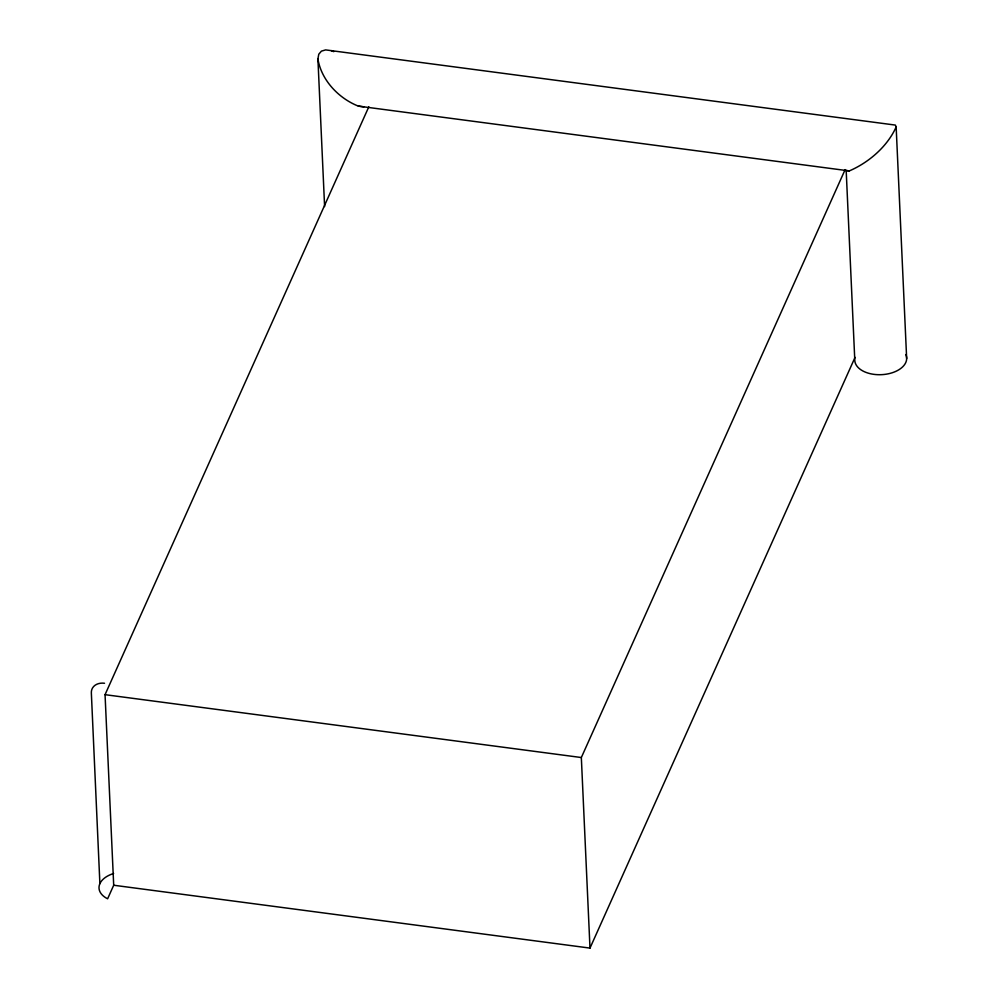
<?xml version="1.0" encoding="UTF-8"?>
<svg xmlns="http://www.w3.org/2000/svg" width="998" height="998" viewBox="0 0 998 998"><rect width="100%" height="100%" fill="white"/><g stroke="black" fill="none" stroke-linecap="round" stroke-linejoin="round"><path stroke-width="1.5" d="M324.612 206.586L317.913 58.957L318.774 54.216L321.418 51.135L325.647 49.9L895.381 125.087L896.154 126.983L906.658 358.519M896.154 126.983C887.347 146.544 868.859 162.499 849.298 170.92L358.344 106.125C338.671 98.34 321.368 80.214 317.913 58.957M113.61 873.5A25.499 15.17 -2.6 0 0 107.622 898.786L113.697 885.238L105.052 694.67L368.836 106.774M113.697 885.238L589.993 948.1L581.335 757.532L845.119 169.635M589.993 948.1L855.049 357.359M358.344 106.125L363.871 106.836M105.052 694.67L581.335 757.532M846.878 170.583L849.298 170.92M331.186 50.611L333.769 51.647M846.167 170.246L854.787 359.966A25.96 15.444 -2.6 0 0 884.041 374.475A25.96 15.444 -2.6 0 0 905.797 354.552M99.887 883.654L91.342 692.861A14.209 10.941 24.2 0 1 104.528 683.256"/></g></svg>
